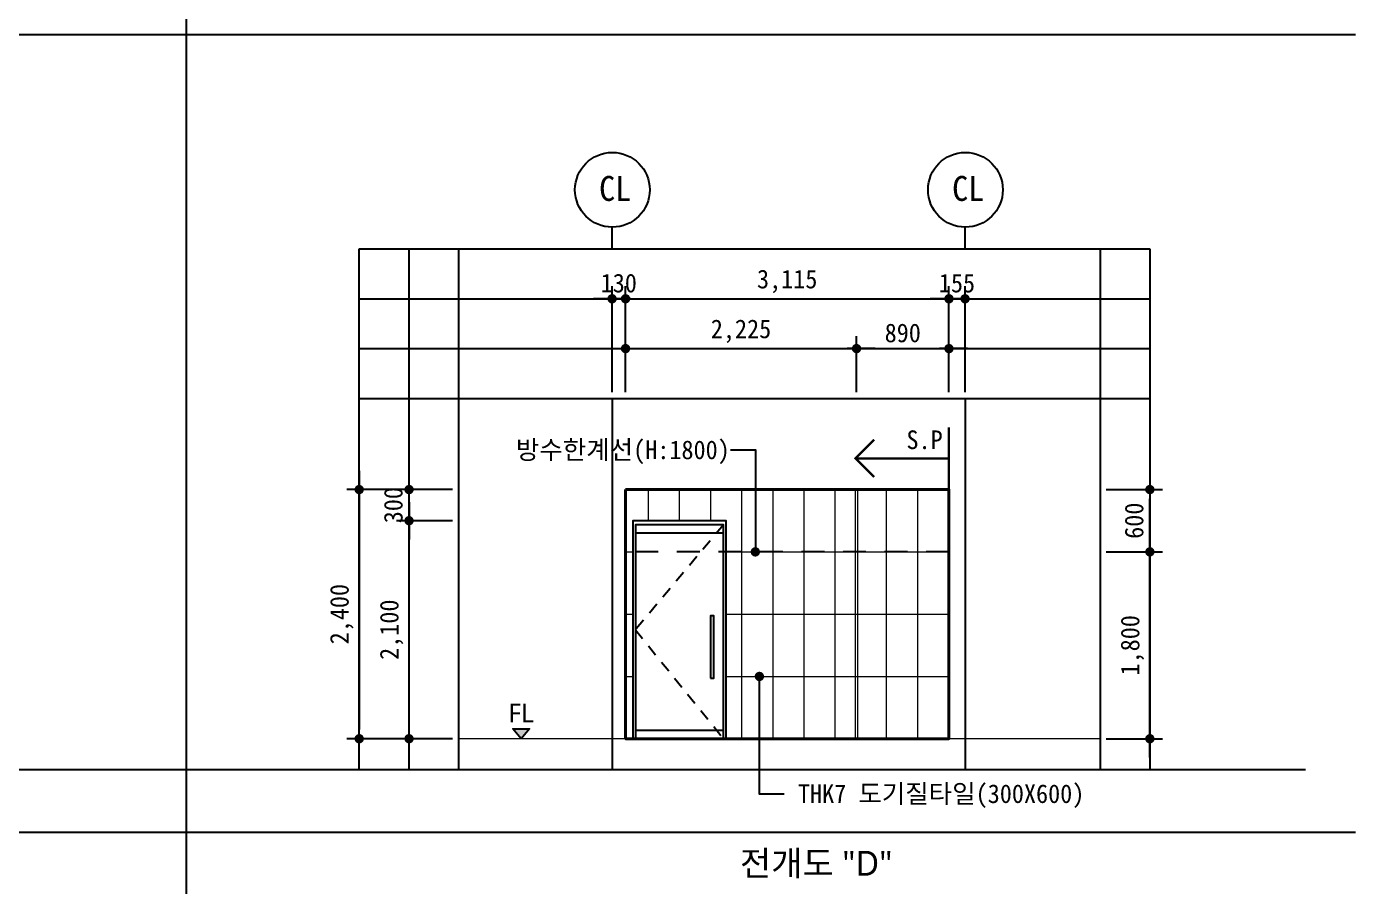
# Model space of a CAD drawing. Header units: millimetres. Extents: x -423835 to -174325, y -1379898 to -1311126.
# Drawn here: x -291749 to -278950, y -1363255 to -1354972 of the extents above; entities that cross this region are included whole.
import ezdxf
from ezdxf.enums import TextEntityAlignment as Align

# ---------------------------------------------------------------- set-up
doc = ezdxf.new("R2010")
doc.units = ezdxf.units.MM
doc.header["$LTSCALE"] = 100
doc.header["$MEASUREMENT"] = 0
doc.header["$PDSIZE"] = -10
doc.linetypes.add('HID', pattern=[2, 1.1, -0.9])
doc.layers.get('0').update_dxf_attribs({"linetype": 'CONTINUOUS'})
doc.layers.get('Defpoints').update_dxf_attribs({"color": 153, "linetype": 'CONTINUOUS'})
for name, color, linetype, lineweight in [('A-AXIS-BUBL', 7, 'CONTINUOUS', 25), ('A-ELEV-LIN1', 2, 'CONTINUOUS', 40), ('A-MKXS-TEXT1', 3, 'CONTINUOUS', 25), ('A-WAXK-PATT', 8, 'CONTINUOUS', 18), ('A-WAXM-CUBI', 6, 'CONTINUOUS', 20), ('A-XXXX-FIN2', 6, 'CONTINUOUS', 20), ('A-XXXX-SYMB', 7, 'CONTINUOUS', 25), ('A-XXXX-TXT2', 3, 'CONTINUOUS', 25)]:
    doc.layers.add(name, color=color, linetype=linetype, lineweight=lineweight)
for name, color, linetype in [('A-DIMS', 7, 'CONTINUOUS'), ('A-MKXS-LEAD', 7, 'CONTINUOUS'), ('AA-AXIS-LINE-1', 1, 'CONTINUOUS'), ('DOOR', 8, 'CONTINUOUS'), ('HID', 1, 'HID'), ('IN-F-PAT', 8, 'CONTINUOUS'), ('IN-TEXT-FIN', 3, 'CONTINUOUS'), ('TOIL', 4, 'CONTINUOUS'), ('방수', 7, 'HID')]:
    doc.layers.add(name, color=color, linetype=linetype)
doc.styles.add('HY울릉도L', font='')
doc.styles.add('돋움체', font='')
doc.styles.add('맑은 고딕', font='malgun.ttf')
doc.styles.add('맑은고딕', font='malgun.ttf')
doc.styles.get('HY울릉도L').set_extended_font_data('HYwulM')
doc.styles.get('돋움체').set_extended_font_data('DotumChe')
doc.dimstyles.new('CDIM', dxfattribs={"dimtxt": 3, "dimasz": 1.5, "dimexe": 2, "dimexo": 1, "dimgap": 1, "dimtad": 1, "dimdec": 0, "dimrnd": 0.5, "dimzin": 0, "dimdsep": 32, "dimlunit": 6, "dimtxsty": 'HY울릉도L', "dimblk1": '_CIDOT', "dimblk2": '_CIDOT', "dimsah": 1, "dimcen": 5.5, "dimclrd": 2, "dimclre": 2, "dimclrt": 7, "dimadec": 0, "dimazin": 0, "dimtfac": 1, "dimtdec": 0, "dimtix": 1, "dimtmove": 2, "dimatfit": 1, "dimldrblk": '_CIDOT', "dimfxl": 1, "dimtolj": 1, "dimtzin": 0, "dimlwd": -1, "dimarcsym": 0})

# ---------------------------------------------------------------- blocks, each defined once
blk = doc.blocks.new('_CIDOT')
at = {"color": 0, "linetype": 'ByBlock'}
blk.add_line((2, 0), (-1, 0), dxfattribs=at)
at = {"color": 0, "linetype": 'ByBlock', "const_width": 0.5}
blk.add_lwpolyline([(-0.25, 0, 1), (0.25, 0, 1)], format="xyb", close=True, dxfattribs=at)
blk = doc.blocks.new('*D647')
at = {"layer": 'A-DIMS', "lineweight": -2, "transparency": 16777216}
for p, q in [((-287645, -1359432), (-288665, -1359432)), ((-287645, -1361832), (-288665, -1361832))]:
    blk.add_line(p, q, dxfattribs=at)
at = {"layer": 'A-DIMS', "transparency": 16777216}
blk.add_line((-288545, -1359522), (-288545, -1361742), dxfattribs=at)
at = {"layer": 'Defpoints', "color": 0, "transparency": 16777216}
for p in [(-287585, -1359432), (-288545, -1361832), (-287585, -1361832)]:
    blk.add_point(p, dxfattribs=at)
at = {"layer": 'A-DIMS', "transparency": 16777216, "xscale": 90, "yscale": 90, "zscale": 90}
for p, rotation in [((-288545, -1359432), 90), ((-288545, -1361832), 270)]:
    blk.add_blockref('_CIDOT', p, dxfattribs=dict(at, rotation=rotation))
at = {"layer": 'A-DIMS', "color": 3, "transparency": 16777216, "insert": (-288713, -1360632), "char_height": 180, "attachment_point": 5, "rotation": 90, "style": '돋움체'}
blk.add_mtext('\\A1;2,400', dxfattribs=at)
blk = doc.blocks.new('*D648')
at = {"layer": 'A-DIMS', "lineweight": -2, "transparency": 16777216}
for p, q in [((-281350, -1360032), (-280810, -1360032)), ((-281350, -1361832), (-280810, -1361832))]:
    blk.add_line(p, q, dxfattribs=at)
at = {"layer": 'A-DIMS', "transparency": 16777216}
blk.add_line((-280930, -1361742), (-280930, -1360122), dxfattribs=at)
at = {"layer": 'Defpoints', "color": 0, "transparency": 16777216}
for p in [(-281410, -1360032), (-280930, -1360032), (-281410, -1361832)]:
    blk.add_point(p, dxfattribs=at)
at = {"layer": 'A-DIMS', "transparency": 16777216, "xscale": 90, "yscale": 90, "zscale": 90}
for p, rotation in [((-280930, -1360032), 90), ((-280930, -1361832), 270)]:
    blk.add_blockref('_CIDOT', p, dxfattribs=dict(at, rotation=rotation))
at = {"layer": 'A-DIMS', "color": 3, "transparency": 16777216, "insert": (-281098, -1360932), "char_height": 180, "attachment_point": 5, "rotation": 90, "style": '돋움체'}
blk.add_mtext('\\A1;1,800', dxfattribs=at)
blk = doc.blocks.new('*D649')
at = {"layer": 'A-DIMS', "lineweight": -2, "transparency": 16777216}
for p, q in [((-281350, -1359432), (-280810, -1359432)), ((-281350, -1360032), (-280810, -1360032))]:
    blk.add_line(p, q, dxfattribs=at)
at = {"layer": 'A-DIMS', "transparency": 16777216}
blk.add_line((-280930, -1359942), (-280930, -1359522), dxfattribs=at)
at = {"layer": 'Defpoints', "color": 0, "transparency": 16777216}
for p in [(-281410, -1359432), (-280930, -1359432), (-281410, -1360032)]:
    blk.add_point(p, dxfattribs=at)
at = {"layer": 'A-DIMS', "transparency": 16777216, "xscale": 90, "yscale": 90, "zscale": 90}
for p, rotation in [((-280930, -1359432), 90), ((-280930, -1360032), 270)]:
    blk.add_blockref('_CIDOT', p, dxfattribs=dict(at, rotation=rotation))
at = {"layer": 'A-DIMS', "color": 3, "transparency": 16777216, "insert": (-281081, -1359732), "char_height": 180, "attachment_point": 5, "rotation": 90, "style": '돋움체'}
blk.add_mtext('\\A1;600', dxfattribs=at)
blk = doc.blocks.new('*D650')
at = {"layer": 'A-DIMS', "lineweight": -2, "transparency": 16777216}
for p, q in [((-285980, -1358414), (-285980, -1357474)), ((-282865, -1358494), (-282865, -1357474))]:
    blk.add_line(p, q, dxfattribs=at)
at = {"layer": 'A-DIMS', "transparency": 16777216}
blk.add_line((-285890, -1357594), (-282955, -1357594), dxfattribs=at)
at = {"layer": 'Defpoints', "color": 0, "transparency": 16777216}
for p in [(-282865, -1357594), (-285980, -1358474), (-282865, -1358554)]:
    blk.add_point(p, dxfattribs=at)
at = {"layer": 'A-DIMS', "transparency": 16777216, "xscale": 90, "yscale": 90, "zscale": 90, "rotation": 180}
blk.add_blockref('_CIDOT', (-285980, -1357594), dxfattribs=at)
at = {"layer": 'A-DIMS', "transparency": 16777216, "xscale": 90, "yscale": 90, "zscale": 90}
blk.add_blockref('_CIDOT', (-282865, -1357594), dxfattribs=at)
at = {"layer": 'A-DIMS', "color": 3, "transparency": 16777216, "insert": (-284423, -1357427), "char_height": 180, "attachment_point": 5, "style": '돋움체'}
blk.add_mtext('\\A1;3,115', dxfattribs=at)
blk = doc.blocks.new('*D651')
at = {"layer": 'A-DIMS', "lineweight": -2, "transparency": 16777216}
for p, q in [((-286110, -1358494), (-286110, -1357474)), ((-285980, -1358494), (-285980, -1357474))]:
    blk.add_line(p, q, dxfattribs=at)
at = {"layer": 'A-DIMS', "transparency": 16777216}
for p, q in [((-286200, -1357594), (-286290, -1357594)), ((-286110, -1357594), (-285980, -1357594)), ((-285890, -1357594), (-285800, -1357594))]:
    blk.add_line(p, q, dxfattribs=at)
at = {"layer": 'Defpoints', "color": 0, "transparency": 16777216}
for p in [(-285980, -1357594), (-286110, -1358554), (-285980, -1358554)]:
    blk.add_point(p, dxfattribs=at)
at = {"layer": 'A-DIMS', "transparency": 16777216, "xscale": 90, "yscale": 90, "zscale": 90}
blk.add_blockref('_CIDOT', (-286110, -1357594), dxfattribs=at)
at = {"layer": 'A-DIMS', "transparency": 16777216, "xscale": 90, "yscale": 90, "zscale": 90, "rotation": 180}
blk.add_blockref('_CIDOT', (-285980, -1357594), dxfattribs=at)
at = {"layer": 'A-DIMS', "color": 3, "transparency": 16777216, "insert": (-286045, -1357444), "char_height": 180, "attachment_point": 5, "style": '돋움체'}
blk.add_mtext('\\A1;130', dxfattribs=at)
blk = doc.blocks.new('*D652')
at = {"layer": 'A-DIMS', "lineweight": -2, "transparency": 16777216}
for p, q in [((-282865, -1358494), (-282865, -1357474)), ((-282710, -1358494), (-282710, -1357474))]:
    blk.add_line(p, q, dxfattribs=at)
at = {"layer": 'A-DIMS', "transparency": 16777216}
for p, q in [((-282955, -1357594), (-283045, -1357594)), ((-282865, -1357594), (-282710, -1357594)), ((-282620, -1357594), (-282530, -1357594))]:
    blk.add_line(p, q, dxfattribs=at)
at = {"layer": 'Defpoints', "color": 0, "transparency": 16777216}
for p in [(-282710, -1357594), (-282865, -1358554), (-282710, -1358554)]:
    blk.add_point(p, dxfattribs=at)
at = {"layer": 'A-DIMS', "transparency": 16777216, "xscale": 90, "yscale": 90, "zscale": 90}
blk.add_blockref('_CIDOT', (-282865, -1357594), dxfattribs=at)
at = {"layer": 'A-DIMS', "transparency": 16777216, "xscale": 90, "yscale": 90, "zscale": 90, "rotation": 180}
blk.add_blockref('_CIDOT', (-282710, -1357594), dxfattribs=at)
at = {"layer": 'A-DIMS', "color": 3, "transparency": 16777216, "insert": (-282788, -1357444), "char_height": 180, "attachment_point": 5, "style": '돋움체'}
blk.add_mtext('\\A1;155', dxfattribs=at)
blk = doc.blocks.new('*D653')
at = {"layer": 'A-DIMS', "lineweight": -2, "transparency": 16777216}
for p, q in [((-285980, -1358494), (-285980, -1357954)), ((-283755, -1358494), (-283755, -1357954))]:
    blk.add_line(p, q, dxfattribs=at)
at = {"layer": 'A-DIMS', "transparency": 16777216}
blk.add_line((-285890, -1358074), (-283845, -1358074), dxfattribs=at)
at = {"layer": 'Defpoints', "color": 0, "transparency": 16777216}
for p in [(-283755, -1358074), (-285980, -1358554), (-283755, -1358554)]:
    blk.add_point(p, dxfattribs=at)
at = {"layer": 'A-DIMS', "transparency": 16777216, "xscale": 90, "yscale": 90, "zscale": 90, "rotation": 180}
blk.add_blockref('_CIDOT', (-285980, -1358074), dxfattribs=at)
at = {"layer": 'A-DIMS', "transparency": 16777216, "xscale": 90, "yscale": 90, "zscale": 90}
blk.add_blockref('_CIDOT', (-283755, -1358074), dxfattribs=at)
at = {"layer": 'A-DIMS', "color": 3, "transparency": 16777216, "insert": (-284868, -1357907), "char_height": 180, "attachment_point": 5, "style": '돋움체'}
blk.add_mtext('\\A1;2,225', dxfattribs=at)
blk = doc.blocks.new('*D654')
at = {"layer": 'A-DIMS', "lineweight": -2, "transparency": 16777216}
for p, q in [((-283755, -1358494), (-283755, -1357954)), ((-282865, -1358494), (-282865, -1357954))]:
    blk.add_line(p, q, dxfattribs=at)
at = {"layer": 'A-DIMS', "transparency": 16777216}
blk.add_line((-283665, -1358074), (-282955, -1358074), dxfattribs=at)
at = {"layer": 'Defpoints', "color": 0, "transparency": 16777216}
for p in [(-282865, -1358074), (-283755, -1358554), (-282865, -1358554)]:
    blk.add_point(p, dxfattribs=at)
at = {"layer": 'A-DIMS', "transparency": 16777216, "xscale": 90, "yscale": 90, "zscale": 90, "rotation": 180}
blk.add_blockref('_CIDOT', (-283755, -1358074), dxfattribs=at)
at = {"layer": 'A-DIMS', "transparency": 16777216, "xscale": 90, "yscale": 90, "zscale": 90}
blk.add_blockref('_CIDOT', (-282865, -1358074), dxfattribs=at)
at = {"layer": 'A-DIMS', "color": 3, "transparency": 16777216, "insert": (-283310, -1357924), "char_height": 180, "attachment_point": 5, "style": '돋움체'}
blk.add_mtext('\\A1;890', dxfattribs=at)
blk = doc.blocks.new('화장실door')
at = {"layer": 'DOOR'}
blk.add_lwpolyline([(750, 584), (780, 584), (780, 1184), (750, 1184)], close=True, dxfattribs=at)
at = {"layer": 'HID'}
blk.add_lwpolyline([(875, 2060), (25, 1050), (875, 0)], dxfattribs=at)
at = {"layer": 'TOIL'}
for points in [[(900, 0), (900, 2100), (0, 2100), (0, 0)], [(875, 0), (875, 2060), (25, 2060), (25, 0)], [(875, 1980), (25, 1980)], [(875, 80), (25, 80)]]:
    blk.add_lwpolyline(points, dxfattribs=at)
blk = doc.blocks.new('*D846')
at = {"layer": 'A-DIMS', "lineweight": -2, "transparency": 16777216}
for p, q in [((-287645, -1359732), (-288185, -1359732)), ((-287645, -1361832), (-288185, -1361832))]:
    blk.add_line(p, q, dxfattribs=at)
at = {"layer": 'A-DIMS', "transparency": 16777216}
blk.add_line((-288065, -1361742), (-288065, -1359822), dxfattribs=at)
at = {"layer": 'Defpoints', "color": 0, "transparency": 16777216}
for p in [(-288065, -1359732), (-287585, -1359732), (-287585, -1361832)]:
    blk.add_point(p, dxfattribs=at)
at = {"layer": 'A-DIMS', "transparency": 16777216, "xscale": 90, "yscale": 90, "zscale": 90}
for p, rotation in [((-288065, -1359732), 90), ((-288065, -1361832), 270)]:
    blk.add_blockref('_CIDOT', p, dxfattribs=dict(at, rotation=rotation))
at = {"layer": 'A-DIMS', "color": 3, "transparency": 16777216, "insert": (-288233, -1360782), "char_height": 180, "attachment_point": 5, "rotation": 90, "style": '돋움체'}
blk.add_mtext('\\A1;2,100', dxfattribs=at)
blk = doc.blocks.new('*D847')
at = {"layer": 'A-DIMS', "transparency": 16777216}
for p, q in [((-288065, -1359342), (-288065, -1359252)), ((-288065, -1359732), (-288065, -1359432)), ((-288065, -1359822), (-288065, -1359912))]:
    blk.add_line(p, q, dxfattribs=at)
at = {"layer": 'A-DIMS', "lineweight": -2, "transparency": 16777216}
for p, q in [((-287645, -1359432), (-288185, -1359432)), ((-287645, -1359732), (-288185, -1359732))]:
    blk.add_line(p, q, dxfattribs=at)
at = {"layer": 'Defpoints', "color": 0, "transparency": 16777216}
for p in [(-288065, -1359432), (-287585, -1359432), (-287585, -1359732)]:
    blk.add_point(p, dxfattribs=at)
at = {"layer": 'A-DIMS', "transparency": 16777216, "xscale": 90, "yscale": 90, "zscale": 90}
for p, rotation in [((-288065, -1359432), 270), ((-288065, -1359732), 90)]:
    blk.add_blockref('_CIDOT', p, dxfattribs=dict(at, rotation=rotation))
at = {"layer": 'A-DIMS', "color": 3, "transparency": 16777216, "insert": (-288216, -1359582), "char_height": 180, "attachment_point": 5, "rotation": 90, "style": '돋움체'}
blk.add_mtext('\\A1;300', dxfattribs=at)

msp = doc.modelspace()

# ---------------------------------------------------------------- hatches: boundary and pattern name
at = {"layer": 'A-WAXK-PATT'}
h = msp.add_hatch(dxfattribs=at)
h.set_pattern_fill('벽타일63', color=256, angle=90)
h.set_pattern_definition([(90, (-285760.08, -1361832.1), (-300, 2e-14), []), (180, (-285760.1, -1361832.1), (-7e-14, -600), [])])
h.paths.add_polyline_path([(-285980.4, -1359432.1), (-283765.4, -1359432.1), (-283765.4, -1361832.1), (-285010.4, -1361832.1), (-285010.4, -1359732.1), (-285910.4, -1359732.1), (-285910.4, -1361832.1), (-285980.4, -1361832.1)])
h = msp.add_hatch(dxfattribs=at)
h.set_pattern_fill('벽타일63', color=256, angle=90)
h.set_pattern_definition([(90, (-282865.42, -1361832.08), (-300, 2e-14), []), (180, (-282865.4, -1361832.1), (-7e-14, -600), [])])
h.paths.add_polyline_path([(-282865.4, -1359432.1), (-284020.4, -1359432.1), (-284020.4, -1361832.1), (-282865.4, -1361832.1)])
at = {"layer": 'A-XXXX-SYMB'}
msp.add_hatch(color=256, dxfattribs=at).paths.add_polyline_path([(-286985.9, -1361832.1), (-287066.4, -1361736.1), (-286905.3, -1361736.1)])

# ---------------------------------------------------------------- linework, layer by layer
at = {"color": 3, "ltscale": 2}
for p, q in [((-290211.7, -1346766.1), (-290211.7, -1379898.1)), ((-300992.9, -1355049.1), (-278950.4, -1355049.1)), ((-323035.4, -1362732.1), (-278950.4, -1362732.1))]:
    msp.add_line(p, q, dxfattribs=at)
at = {"layer": 'A-AXIS-BUBL', "ltscale": 0.2}
for p, q in [((-286110.4, -1357114.3), (-286110.4, -1356904.3)), ((-282710.4, -1357114.3), (-282710.4, -1356904.3))]:
    msp.add_line(p, q, dxfattribs=at)
for centre in [(-286106.9, -1356544.3), (-282706.9, -1356544.3)]:
    msp.add_circle(centre, 360, dxfattribs=at)
at = {"layer": 'A-ELEV-LIN1'}
msp.add_lwpolyline([(-285980.4, -1359432.1), (-282865.4, -1359432.1), (-282865.4, -1361832.1), (-285980.4, -1361832.1)], close=True, dxfattribs=at)
at = {"layer": 'A-MKXS-LEAD'}
for points in [[(-284969.9, -1359048.8), (-284729.9, -1359048.8), (-284729.9, -1360032.1)], [(-284450.9, -1362365.3), (-284690.9, -1362365.3), (-284690.9, -1361232.1)]]:
    msp.add_lwpolyline(points, dxfattribs=at)
at = {"layer": 'A-MKXS-LEAD', "const_width": 45}
for points in [[(-284752.4, -1360032.1, 1), (-284707.4, -1360032.1, 1)], [(-284713.4, -1361232.1, -1), (-284668.4, -1361232.1, -1)]]:
    msp.add_lwpolyline(points, format="xyb", close=True, dxfattribs=at)
at = {"layer": 'A-WAXM-CUBI'}
msp.add_lwpolyline([(-283745.4, -1359432.1), (-283745.4, -1361832.1), (-283765.4, -1361832.1), (-283765.4, -1359432.1)], dxfattribs=at)
at = {"layer": 'A-XXXX-FIN2'}
msp.add_line((-281410.4, -1361832.1), (-287585.4, -1361832.1), dxfattribs=at)
at = {"layer": 'A-XXXX-SYMB'}
msp.add_lwpolyline([(-286985.9, -1361832.1), (-287066.4, -1361736.1), (-286905.3, -1361736.1), (-286985.9, -1361832.1)], dxfattribs=at)
at = {"layer": 'AA-AXIS-LINE-1'}
for p, q in [((-286110.4, -1358554.3), (-286110.4, -1362132.1)), ((-282710.4, -1358554.3), (-282710.4, -1362132.1))]:
    msp.add_line(p, q, dxfattribs=at)
at = {"layer": 'Defpoints'}
for p, q in [((-288545.4, -1362132.1), (-288545.4, -1357114.3)), ((-288545.4, -1357114.3), (-280930.4, -1357114.3)), ((-288065.4, -1362132.1), (-288065.4, -1357114.3)), ((-287585.4, -1362132.1), (-287585.4, -1357114.3)), ((-281410.4, -1357114.3), (-281410.4, -1362132.1)), ((-280930.4, -1357114.3), (-280930.4, -1362132.1)), ((-288545.4, -1357594.3), (-280930.4, -1357594.3)), ((-288545.4, -1358074.3), (-280930.4, -1358074.3)), ((-288545.4, -1358554.3), (-280930.4, -1358554.3)), ((-279430.4, -1362132.1), (-300992.9, -1362132.1))]:
    msp.add_line(p, q, dxfattribs=at)
at = {"layer": 'IN-F-PAT', "color": 2, "const_width": 22.5}
for points in [[(-282865.4, -1359432.1), (-282865.4, -1358832.1)], [(-283585.4, -1358952.1), (-283765.4, -1359132.1), (-283585.4, -1359312.1)], [(-282865.4, -1359132.1), (-283765.4, -1359132.1)]]:
    msp.add_lwpolyline(points, dxfattribs=at)
at = {"layer": '방수', "color": 2, "ltscale": 2}
msp.add_line((-282865.4, -1360032.1), (-285980.4, -1360032.1), dxfattribs=at)

# ---------------------------------------------------------------- block references
msp.add_blockref('화장실door', (-285910.4, -1361832.1))

# ---------------------------------------------------------------- texts
at = {"layer": 'A-MKXS-TEXT1', "style": '돋움체'}
msp.add_text('방수한계선(H:1800)', height=180, dxfattribs=at).set_placement((-284976.1, -1359048.8), align=Align.MIDDLE_RIGHT)
at = {"layer": 'A-MKXS-TEXT1', "style": '맑은고딕'}
msp.add_text('FL', height=180, dxfattribs=at).set_placement((-286985.9, -1361674.2), align=Align.CENTER)
at = {"layer": 'A-MKXS-TEXT1', "style": '돋움체'}
msp.add_text('THK7 도기질타일(300X600)', height=180, dxfattribs=at).set_placement((-284319.2, -1362361.5), align=Align.MIDDLE_LEFT)
at = {"layer": 'A-XXXX-TXT2', "ltscale": 0.2, "style": '돋움체'}
for p in [(-286079.7, -1356531.1), (-282679.7, -1356531.1)]:
    msp.add_text('CL', height=240, dxfattribs=at).set_placement(p, align=Align.MIDDLE)
at = {"layer": 'A-XXXX-TXT2', "style": '맑은 고딕'}
msp.add_text('전개도 "D"', height=240, dxfattribs=at).set_placement((-284143.9, -1363032.1), align=Align.MIDDLE_CENTER)
at = {"layer": 'IN-TEXT-FIN', "color": 2, "style": '돋움체'}
msp.add_text('S.P', height=180, dxfattribs=at).set_placement((-282925.4, -1358952.1), align=Align.MIDDLE_RIGHT)

# ---------------------------------------------------------------- dimensions: what is measured, and where the dimension line sits
at = {"layer": 'A-DIMS'}
for base, p1, p2, angle, picture, middle in [((-285980.4, -1357594.3), (-286110.4, -1358554.4), (-285980.4, -1358554.3), 180, '*D651', (-286045.4, -1357444.2)), ((-282865.4, -1357594.3), (-285980.4, -1358474.3), (-282865.4, -1358554.3), 180, '*D650', (-284422.9, -1357427.2)), ((-282710.4, -1357594.3), (-282865.4, -1358554.3), (-282710.4, -1358554.3), 180, '*D652', (-282787.9, -1357444.2)), ((-283755.4, -1358074.3), (-285980.4, -1358554.3), (-283755.4, -1358554.3), 180, '*D653', (-284867.9, -1357907.2)), ((-282865.4, -1358074.3), (-283755.4, -1358554.3), (-282865.4, -1358554.3), 180, '*D654', (-283310.4, -1357924.2)), ((-288545.4, -1361832.1), (-287585.4, -1359432.1), (-287585.4, -1361832.1), 90, '*D647', (-288712.6, -1360632.1)), ((-288065.4, -1359432.1), (-287585.4, -1359732.1), (-287585.4, -1359432.1), 90, '*D847', (-288215.5, -1359582.1)), ((-280930.4, -1359432.1), (-281410.4, -1360032.1), (-281410.4, -1359432.1), 90, '*D649', (-281080.5, -1359732.1)), ((-288065.4, -1359732.1), (-287585.4, -1361832.1), (-287585.4, -1359732.1), 90, '*D846', (-288232.6, -1360782.1)), ((-280930.4, -1360032.1), (-281410.4, -1361832.1), (-281410.4, -1360032.1), 90, '*D648', (-281097.6, -1360932.1))]:
    dim = msp.add_linear_dim(base=base, p1=p1, p2=p2, angle=angle, dimstyle='CDIM', override={"dimscale": 60, "dimtxsty": '돋움체', "dimclrd": 256, "dimclre": 256, "dimclrt": 3}, dxfattribs=at)
    dim.commit()
    dim.dimension.update_dxf_attribs({"geometry": picture, "text_midpoint": middle})

doc.saveas('drawing.dxf')
